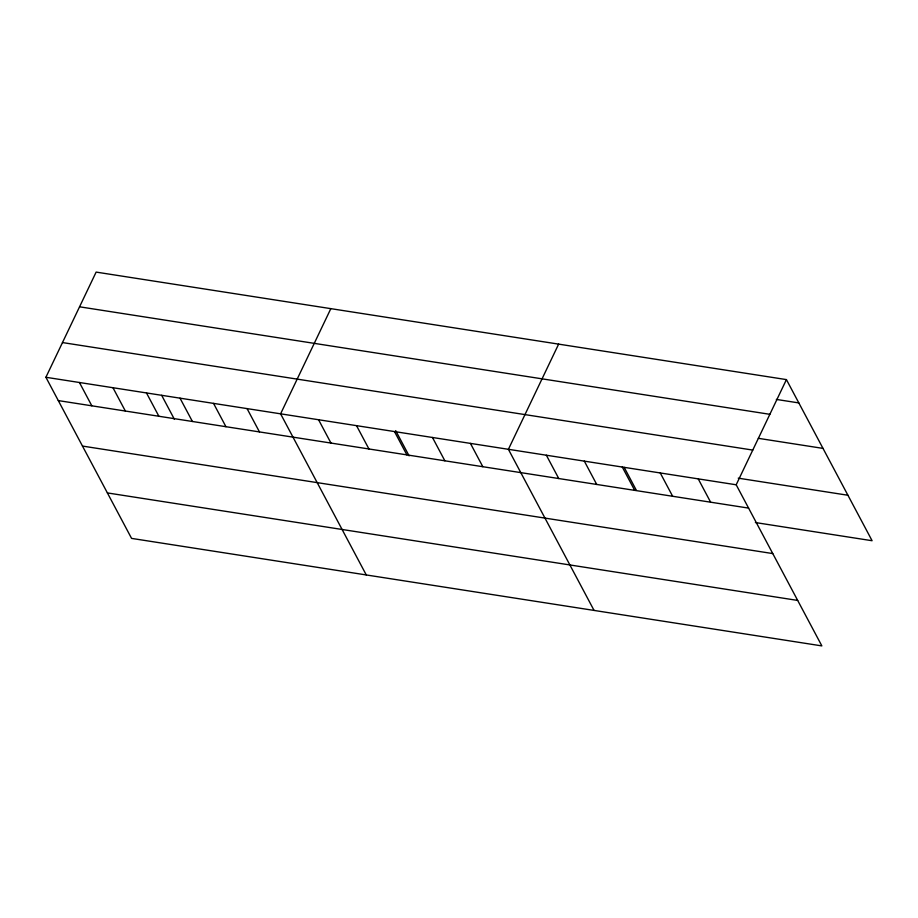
<?xml version="1.0" encoding="UTF-8"?>
<svg xmlns="http://www.w3.org/2000/svg" width="918" height="918" viewBox="0 0 918 918"><rect width="100%" height="100%" fill="white"/><g stroke="black" fill="none" stroke-linecap="round" stroke-linejoin="round"><path stroke-width="1.38" d="M45.9 377.275L736.19 484.784L821.862 645.905L131.572 538.396L45.9 377.275L96.138 272.095L786.428 379.604L872.1 540.725L755.388 522.549M330.836 308.643L280.598 413.834L366.271 574.943M558.637 344.124L508.4 449.315L594.061 610.424M736.19 484.784L786.428 379.604M776.33 399.422L798.832 402.922M79.556 306.807L769.858 414.316M758.325 438.322L823.01 448.397M62.481 342.563L752.771 450.084M738.244 478.163L847.922 495.25M58.293 400.592L748.595 508.102M82.471 446.068L772.772 553.577M107.383 492.92L797.685 600.429M698.231 478.875L710.624 502.192M660.26 472.965L672.653 496.282M624.16 467.342L636.243 490.086M622.289 467.055L634.694 490.361M584.33 461.134L596.723 484.452M546.359 455.225L558.764 478.542M470.429 443.394L482.822 466.711M432.47 437.484L444.863 460.802M395.681 430.611L409.118 455.867M394.499 431.575L406.892 454.892M356.528 425.654L368.933 448.971M318.569 419.744L330.962 443.061M247.068 408.613L259.473 431.93M213.538 403.392L225.943 426.709M180.02 398.171L192.413 421.477M161.66 395.314L174.42 419.319M146.49 392.95L158.883 416.256M112.96 387.717L125.353 411.034M79.43 382.496L91.823 405.813"/></g></svg>
